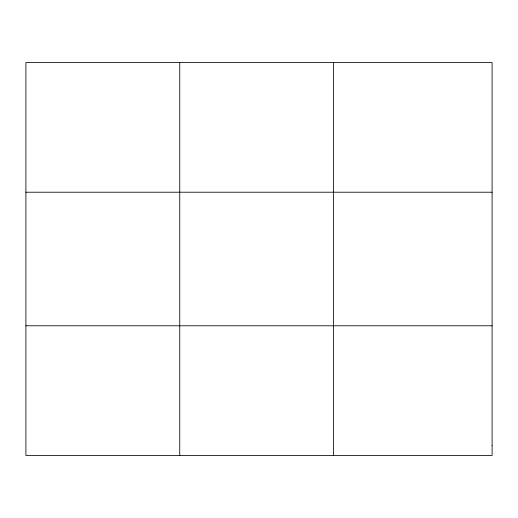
<?xml version="1.0" encoding="UTF-8"?>
<svg xmlns="http://www.w3.org/2000/svg" width="518" height="518" viewBox="0 0 518 518"><rect width="100%" height="100%" fill="white"/><g stroke="black" fill="none" stroke-linecap="round" stroke-linejoin="round"><path stroke-width="0.78" d="M179.746 62.574L179.746 455.426M333.592 62.574L333.592 455.426M25.9 192.217L492.1 192.217M25.9 325.783L492.1 325.783M492.1 445.454L492.1 455.426L25.9 455.426L25.9 62.574L492.1 62.574L492.1 445.454"/></g></svg>
